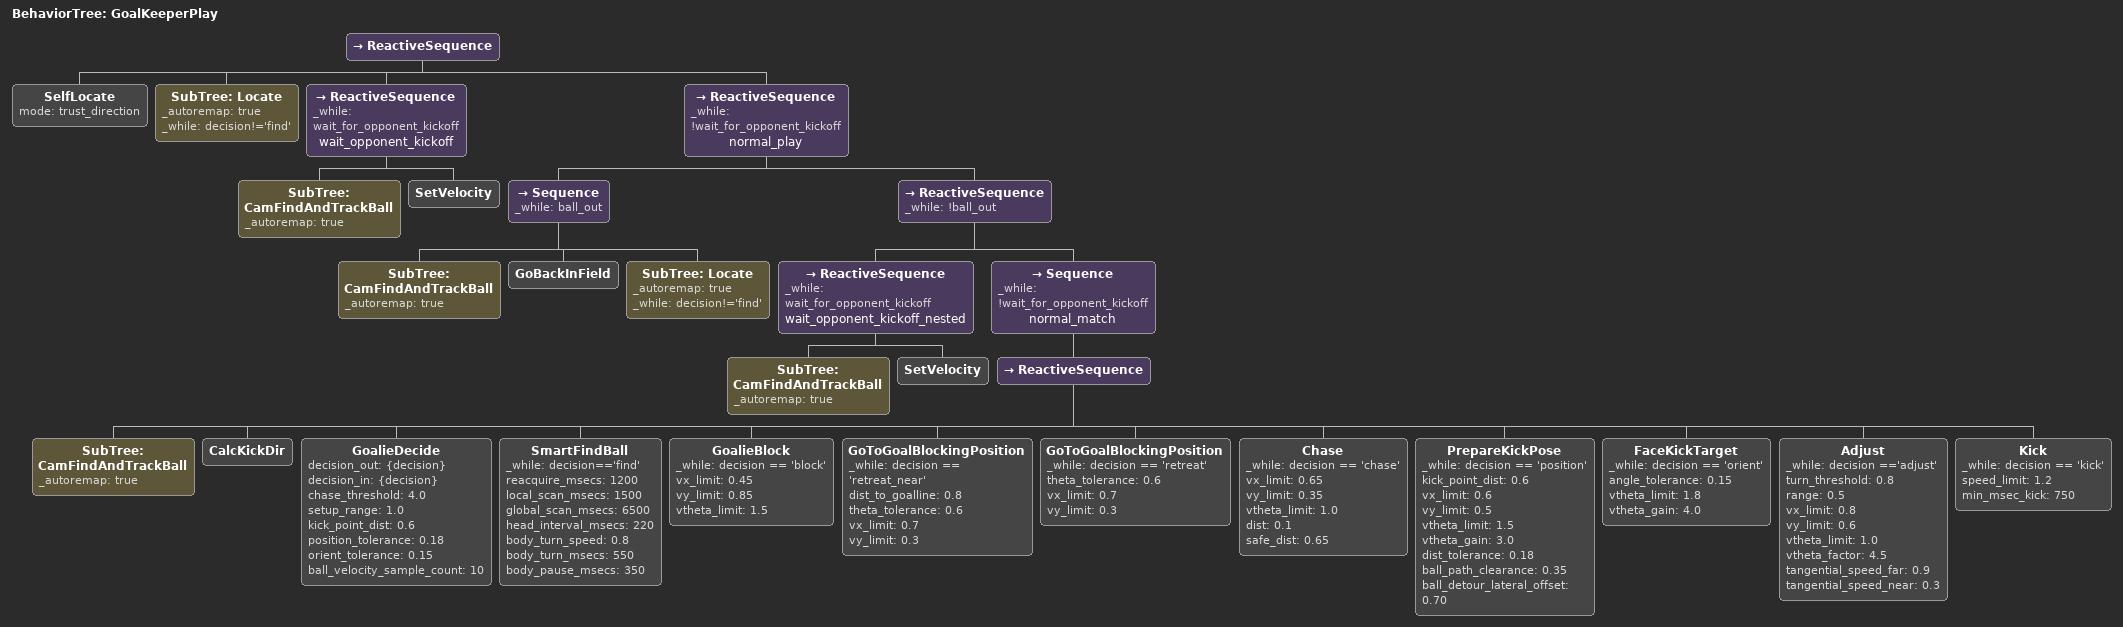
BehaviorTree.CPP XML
<root BTCPP_format="4" >
   <include path="./subtree_cam_find_and_track_ball.xml" />
   <include path="./subtree_find_ball.xml" />
   <include path="./subtree_locate.xml" />
   <BehaviorTree ID="GoalKeeperPlay">
      <ReactiveSequence>
         <SelfLocate mode="trust_direction" />
         <SubTree ID="Locate" _autoremap="true" _while="decision!='find'" />
         <ReactiveSequence _while="wait_for_opponent_kickoff" name="wait_opponent_kickoff">
            <SubTree ID="CamFindAndTrackBall" _autoremap="true" />
            <SetVelocity />
         </ReactiveSequence>
         <ReactiveSequence _while="!wait_for_opponent_kickoff" name="normal_play">
            <Sequence _while="ball_out">
               <SubTree ID="CamFindAndTrackBall" _autoremap="true" />
               <GoBackInField />
               <SubTree ID="Locate" _autoremap="true" _while="decision!='find'" />
            </Sequence>
            <ReactiveSequence _while="!ball_out">
               <ReactiveSequence _while="wait_for_opponent_kickoff" name="wait_opponent_kickoff_nested">
                  <SubTree ID="CamFindAndTrackBall" _autoremap="true" />
                  <SetVelocity />
               </ReactiveSequence>
               <Sequence _while="!wait_for_opponent_kickoff" name="normal_match">
                  <ReactiveSequence>
                     <SubTree ID="CamFindAndTrackBall" _autoremap="true" />
                     <CalcKickDir />
                     <GoalieDecide decision_out="{decision}" decision_in="{decision}" chase_threshold="4.0" setup_range="1.0" kick_point_dist="0.6" position_tolerance="0.18" orient_tolerance="0.15" ball_velocity_sample_count="10" />
                     <SmartFindBall _while="decision=='find'" reacquire_msecs="1200" local_scan_msecs="1500" global_scan_msecs="6500" head_interval_msecs="220" body_turn_speed="0.8" body_turn_msecs="550" body_pause_msecs="350" />
                     <GoalieBlock _while="decision == 'block'" vx_limit="0.45" vy_limit="0.85" vtheta_limit="1.5" />
                     <GoToGoalBlockingPosition _while="decision == 'retreat_near'" dist_to_goalline="0.8" theta_tolerance="0.6" vx_limit="0.7" vy_limit="0.3" />
                     <GoToGoalBlockingPosition _while="decision == 'retreat'" theta_tolerance="0.6" vx_limit="0.7" vy_limit="0.3" />
                     <Chase _while="decision == 'chase'" vx_limit="0.65" vy_limit="0.35" vtheta_limit="1.0" dist="0.1" safe_dist="0.65" />
                     <PrepareKickPose _while="decision == 'position'" kick_point_dist="0.6" vx_limit="0.6" vy_limit="0.5" vtheta_limit="1.5" vtheta_gain="3.0" dist_tolerance="0.18" ball_path_clearance="0.35" ball_detour_lateral_offset="0.70" />
                     <FaceKickTarget _while="decision == 'orient'" angle_tolerance="0.15" vtheta_limit="1.8" vtheta_gain="4.0" />
                     <Adjust _while="decision =='adjust'" turn_threshold="0.8" range="0.5" vx_limit="0.8" vy_limit="0.6" vtheta_limit="1.0" vtheta_factor="4.5" tangential_speed_far="0.9" tangential_speed_near="0.3" />
                     <Kick _while="decision == 'kick'" speed_limit="1.2" min_msec_kick="750" />
                  </ReactiveSequence>
               </Sequence>
            </ReactiveSequence>
         </ReactiveSequence>
      </ReactiveSequence>
   </BehaviorTree>
</root>
